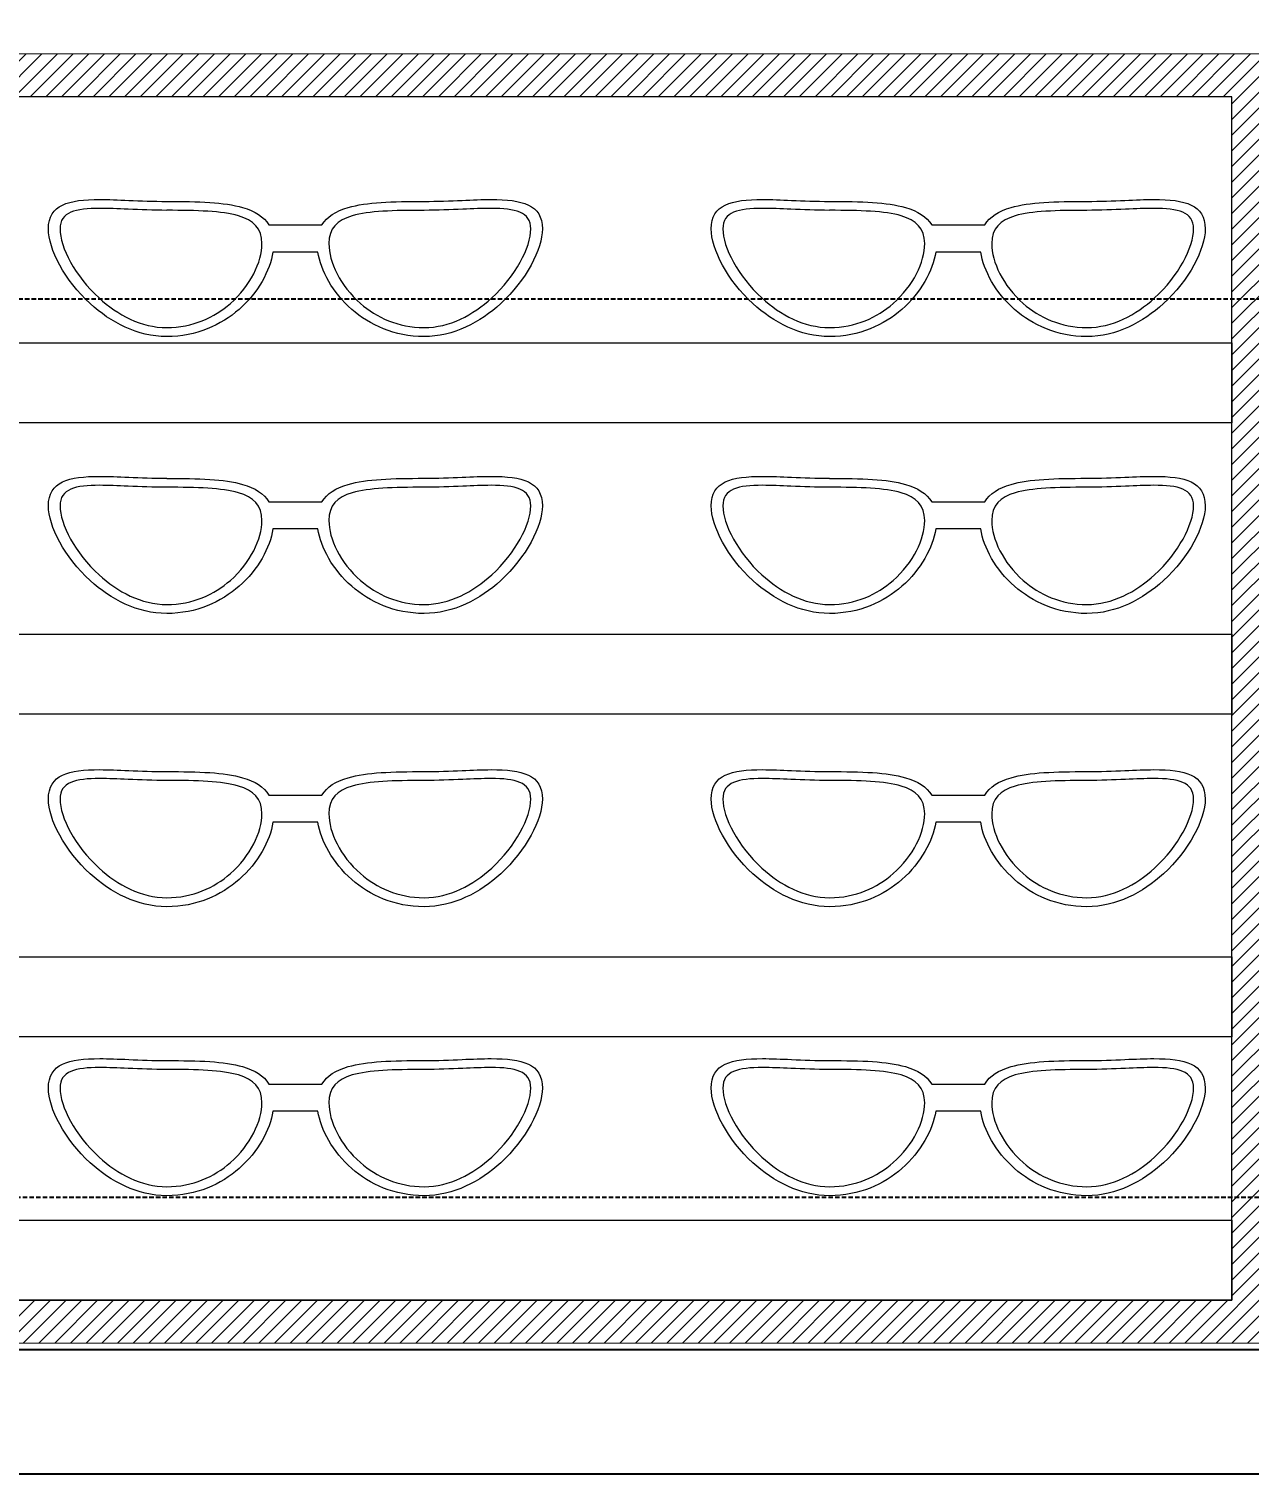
# Model space of a CAD drawing. Header units: millimetres. Extents: x 707 to 3286, y 624 to 1363.
# Drawn here: x 1652.9 to 1996.5, y 648.7 to 1055.9 of the extents above; entities that cross this region are included whole.
import ezdxf

# ---------------------------------------------------------------- set-up
doc = ezdxf.new("R2010")
doc.units = ezdxf.units.MM
doc.set_wipeout_variables(frame=1)
doc.linetypes.add('DASHED', pattern=[0.75, 0.5, -0.25])
doc.linetypes.add('HIDDEN', pattern=[0.375, 0.25, -0.125])
doc.layers.add('HATCH', color=252, linetype='Continuous', lineweight=5)
doc.layers.add('Reference lines', color=252, linetype='Continuous', lineweight=0)
for name, color, linetype in [('Layer 1', 7, 'Continuous'), ('Plywood (Common)', 22, 'Continuous'), ('wood', 49, 'Continuous')]:
    doc.layers.add(name, color=color, linetype=linetype)
doc.styles.add('WOT-PLAN', font='segoeuil.ttf', dxfattribs={"height": 100})
doc.dimstyles.new('WOT - 100', dxfattribs={"dimtxt": 100, "dimasz": 50, "dimexe": 25, "dimexo": 25, "dimgap": 10, "dimtad": 0, "dimdec": 0, "dimzin": 0, "dimdsep": 46, "dimtxsty": 'WOT-PLAN', "dimblk": 'OBLIQUE', "dimcen": 0.09, "dimdle": 25, "dimclrd": 151, "dimclre": 151, "dimclrt": 7, "dimadec": 0, "dimazin": 0, "dimtfac": 1, "dimtdec": 0, "dimtofl": 0, "dimtmove": 0, "dimatfit": 3, "dimldrblk": 'OPEN30', "dimfxl": 100, "dimfxlon": 1, "dimtolj": 1, "dimtzin": 0, "dimlwd": -1, "dimlwe": 5, "dimarcsym": 0})

# ---------------------------------------------------------------- blocks, each defined once
blk = doc.blocks.new('A$C61F578BB')
at = {"layer": 'Reference lines', "color": 5, "ltscale": 13}
blk.add_lwpolyline([(716.5, 400), (716.5, 37), (1271.5, 37), (1271.5, 400)], close=True, dxfattribs=at)
at = {"layer": 'wood'}
for points in [[(0, 400), (2223, 400), (2223, 0), (0, 0)], [(19, 365), (2223, 365), (2223, 35), (19, 35)]]:
    blk.add_lwpolyline(points, close=True, dxfattribs=at)
at = {"color": 5, "ltscale": 13}
blk.add_wipeout([(716.5, 400), (716.5, 37), (1271.5, 37), (1271.5, 400)], dxfattribs=at).dxf.layer = 'HATCH'
at = {"layer": 'HATCH', "ltscale": 13}
h = blk.add_hatch(dxfattribs=at)
h.set_pattern_fill('ANSI31', color=256, scale=25)
h.set_pattern_definition([(45, (71541.3073, 41447.2295), (-2.20970869, 2.20970869), [])])
h.paths.add_polyline_path([(728.5, 388), (728.5, 49), (1259.5, 49), (1259.5, 388)], flags=16)
h.paths.add_polyline_path([(716.5, 400), (716.5, 37), (1271.5, 37), (1271.5, 400)])
at = {"layer": 'Layer 1', "color": 252, "lineweight": 5}
for points, knots in [([(1003.26, 351.93), (1003.26, 351.93), (988.33, 351.93), (988.33, 351.93), (988.33, 351.93), (986.91, 354.28), (984.39, 355.82), (980.91, 356.83), (980.91, 356.83), (975.77, 358.33), (968.49, 358.55), (959.57, 358.55), (959.57, 358.55), (959.57, 358.55), (959.57, 358.55), (959.57, 358.55), (959.57, 358.55), (955.79, 358.55), (952.18, 358.71), (948.85, 358.85), (948.85, 358.85), (945.9, 358.98), (943.13, 359.09), (940.68, 359.09), (940.68, 359.09), (931.93, 359.09), (926.24, 357.7), (926.24, 350.81), (926.24, 350.81), (926.24, 350.81), (926.24, 350.81), (926.24, 350.81), (926.24, 350.81), (926.24, 345.08), (930.81, 336.32), (937.99, 329.75), (937.99, 329.75), (943.77, 324.44), (951.29, 320.48), (959.57, 320.48), (959.57, 320.48), (967.91, 320.48), (974.84, 323.69), (979.93, 328.14), (979.93, 328.14), (985.3, 332.85), (988.64, 339.02), (989.44, 344.28), (989.44, 344.28), (989.44, 344.28), (1002.14, 344.28), (1002.14, 344.28), (1002.14, 344.28), (1002.94, 339.02), (1006.27, 332.85), (1011.64, 328.14), (1011.64, 328.14), (1016.73, 323.69), (1023.66, 320.48), (1032, 320.48), (1032, 320.48), (1040.27, 320.48), (1047.8, 324.44), (1053.58, 329.75), (1053.58, 329.75), (1060.75, 336.32), (1065.33, 345.08), (1065.33, 350.81), (1065.33, 350.81), (1065.33, 350.81), (1065.33, 350.81), (1065.33, 350.81), (1065.33, 350.81), (1065.33, 357.7), (1059.64, 359.09), (1050.89, 359.09), (1050.89, 359.09), (1048.43, 359.09), (1045.66, 358.98), (1042.72, 358.85), (1042.72, 358.85), (1039.39, 358.71), (1035.78, 358.55), (1032, 358.55), (1032, 358.55), (1023.09, 358.55), (1015.81, 358.34), (1010.65, 356.83), (1010.65, 356.83), (1007.17, 355.82), (1004.67, 354.28), (1003.26, 351.93)], [0, 0, 0, 0, 0.043478, 0.043478, 0.043478, 0.043478, 0.086957, 0.086957, 0.086957, 0.086957, 0.130435, 0.130435, 0.130435, 0.130435, 0.173913, 0.173913, 0.173913, 0.173913, 0.217391, 0.217391, 0.217391, 0.217391, 0.26087, 0.26087, 0.26087, 0.26087, 0.304348, 0.304348, 0.304348, 0.304348, 0.347826, 0.347826, 0.347826, 0.347826, 0.391304, 0.391304, 0.391304, 0.391304, 0.434783, 0.434783, 0.434783, 0.434783, 0.478261, 0.478261, 0.478261, 0.478261, 0.521739, 0.521739, 0.521739, 0.521739, 0.565217, 0.565217, 0.565217, 0.565217, 0.608696, 0.608696, 0.608696, 0.608696, 0.652174, 0.652174, 0.652174, 0.652174, 0.695652, 0.695652, 0.695652, 0.695652, 0.73913, 0.73913, 0.73913, 0.73913, 0.782609, 0.782609, 0.782609, 0.782609, 0.826087, 0.826087, 0.826087, 0.826087, 0.869565, 0.869565, 0.869565, 0.869565, 0.913043, 0.913043, 0.913043, 0.913043, 0.956522, 0.956522, 0.956522, 0.956522, 1, 1, 1, 1]), ([(1189.89, 351.93), (1189.89, 351.93), (1174.96, 351.93), (1174.96, 351.93), (1174.96, 351.93), (1173.54, 354.28), (1171.02, 355.82), (1167.54, 356.83), (1167.54, 356.83), (1162.39, 358.33), (1155.12, 358.55), (1146.2, 358.55), (1146.2, 358.55), (1146.2, 358.55), (1146.2, 358.55), (1146.2, 358.55), (1146.2, 358.55), (1142.42, 358.55), (1138.81, 358.71), (1135.48, 358.85), (1135.48, 358.85), (1132.53, 358.98), (1129.76, 359.09), (1127.31, 359.09), (1127.31, 359.09), (1118.55, 359.09), (1112.87, 357.7), (1112.87, 350.81), (1112.87, 350.81), (1112.87, 350.81), (1112.87, 350.81), (1112.87, 350.81), (1112.87, 350.81), (1112.87, 345.08), (1117.44, 336.32), (1124.61, 329.75), (1124.61, 329.75), (1130.4, 324.44), (1137.92, 320.48), (1146.2, 320.48), (1146.2, 320.48), (1154.53, 320.48), (1161.47, 323.69), (1166.56, 328.14), (1166.56, 328.14), (1171.93, 332.85), (1175.27, 339.02), (1176.07, 344.28), (1176.07, 344.28), (1176.07, 344.28), (1188.77, 344.28), (1188.77, 344.28), (1188.77, 344.28), (1189.57, 339.02), (1192.9, 332.85), (1198.27, 328.14), (1198.27, 328.14), (1203.36, 323.69), (1210.29, 320.48), (1218.63, 320.48), (1218.63, 320.48), (1226.9, 320.48), (1234.43, 324.44), (1240.21, 329.75), (1240.21, 329.75), (1247.38, 336.32), (1251.96, 345.08), (1251.96, 350.81), (1251.96, 350.81), (1251.96, 350.81), (1251.96, 350.81), (1251.96, 350.81), (1251.96, 350.81), (1251.96, 357.7), (1246.27, 359.09), (1237.52, 359.09), (1237.52, 359.09), (1235.06, 359.09), (1232.29, 358.98), (1229.35, 358.85), (1229.35, 358.85), (1226.02, 358.71), (1222.41, 358.55), (1218.63, 358.55), (1218.63, 358.55), (1209.71, 358.55), (1202.44, 358.34), (1197.28, 356.83), (1197.28, 356.83), (1193.8, 355.82), (1191.3, 354.28), (1189.89, 351.93)], [0, 0, 0, 0, 0.043478, 0.043478, 0.043478, 0.043478, 0.086957, 0.086957, 0.086957, 0.086957, 0.130435, 0.130435, 0.130435, 0.130435, 0.173913, 0.173913, 0.173913, 0.173913, 0.217391, 0.217391, 0.217391, 0.217391, 0.26087, 0.26087, 0.26087, 0.26087, 0.304348, 0.304348, 0.304348, 0.304348, 0.347826, 0.347826, 0.347826, 0.347826, 0.391304, 0.391304, 0.391304, 0.391304, 0.434783, 0.434783, 0.434783, 0.434783, 0.478261, 0.478261, 0.478261, 0.478261, 0.521739, 0.521739, 0.521739, 0.521739, 0.565217, 0.565217, 0.565217, 0.565217, 0.608696, 0.608696, 0.608696, 0.608696, 0.652174, 0.652174, 0.652174, 0.652174, 0.695652, 0.695652, 0.695652, 0.695652, 0.73913, 0.73913, 0.73913, 0.73913, 0.782609, 0.782609, 0.782609, 0.782609, 0.826087, 0.826087, 0.826087, 0.826087, 0.869565, 0.869565, 0.869565, 0.869565, 0.913043, 0.913043, 0.913043, 0.913043, 0.956522, 0.956522, 0.956522, 0.956522, 1, 1, 1, 1]), ([(959.57, 356.04), (968.14, 356.04), (975.09, 355.84), (979.76, 354.48), (979.76, 354.48), (984, 353.25), (986.36, 350.94), (986.36, 346.66), (986.36, 346.66), (986.36, 341.5), (983.16, 334.78), (977.47, 329.8), (977.47, 329.8), (972.96, 325.84), (966.86, 323), (959.57, 323), (959.57, 323), (952.38, 323), (945.71, 326.57), (940.49, 331.36), (940.49, 331.36), (933.78, 337.52), (929.51, 345.59), (929.51, 350.81), (929.51, 350.81), (929.51, 350.81), (929.51, 350.81), (929.51, 350.81), (929.51, 350.81), (929.51, 355.61), (933.91, 356.58), (940.68, 356.58), (940.68, 356.58), (943.11, 356.58), (945.8, 356.46), (948.67, 356.34), (948.67, 356.34), (952.08, 356.2), (955.76, 356.03), (959.57, 356.03), (959.57, 356.03), (959.57, 356.03), (959.57, 356.04), (959.57, 356.04)], [0, 0, 0, 0, 0.090909, 0.090909, 0.090909, 0.090909, 0.181818, 0.181818, 0.181818, 0.181818, 0.272727, 0.272727, 0.272727, 0.272727, 0.363636, 0.363636, 0.363636, 0.363636, 0.454545, 0.454545, 0.454545, 0.454545, 0.545455, 0.545455, 0.545455, 0.545455, 0.636364, 0.636364, 0.636364, 0.636364, 0.727273, 0.727273, 0.727273, 0.727273, 0.818182, 0.818182, 0.818182, 0.818182, 0.909091, 0.909091, 0.909091, 0.909091, 1, 1, 1, 1]), ([(1011.8, 354.48), (1016.47, 355.84), (1023.42, 356.03), (1032, 356.03), (1032, 356.03), (1035.81, 356.03), (1039.49, 356.2), (1042.9, 356.34), (1042.9, 356.34), (1045.76, 356.46), (1048.45, 356.58), (1050.89, 356.58), (1050.89, 356.58), (1057.66, 356.58), (1062.06, 355.61), (1062.06, 350.81), (1062.06, 350.81), (1062.06, 350.81), (1062.06, 350.81), (1062.06, 350.81), (1062.06, 350.81), (1062.06, 345.59), (1057.78, 337.52), (1051.07, 331.36), (1051.07, 331.36), (1045.86, 326.57), (1039.18, 323), (1032, 323), (1032, 323), (1024.71, 323), (1018.61, 325.84), (1014.09, 329.8), (1014.09, 329.8), (1008.41, 334.78), (1005.21, 341.5), (1005.21, 346.66), (1005.21, 346.66), (1005.21, 350.94), (1007.57, 353.25), (1011.8, 354.48)], [0, 0, 0, 0, 0.1, 0.1, 0.1, 0.1, 0.2, 0.2, 0.2, 0.2, 0.3, 0.3, 0.3, 0.3, 0.4, 0.4, 0.4, 0.4, 0.5, 0.5, 0.5, 0.5, 0.6, 0.6, 0.6, 0.6, 0.7, 0.7, 0.7, 0.7, 0.8, 0.8, 0.8, 0.8, 0.9, 0.9, 0.9, 0.9, 1, 1, 1, 1]), ([(1146.2, 356.04), (1154.77, 356.04), (1161.72, 355.84), (1166.39, 354.48), (1166.39, 354.48), (1170.63, 353.25), (1172.98, 350.94), (1172.98, 346.66), (1172.98, 346.66), (1172.98, 341.5), (1169.79, 334.78), (1164.1, 329.8), (1164.1, 329.8), (1159.59, 325.84), (1153.49, 323), (1146.2, 323), (1146.2, 323), (1139.01, 323), (1132.34, 326.57), (1127.12, 331.36), (1127.12, 331.36), (1120.41, 337.52), (1116.14, 345.59), (1116.14, 350.81), (1116.14, 350.81), (1116.14, 350.81), (1116.14, 350.81), (1116.14, 350.81), (1116.14, 350.81), (1116.14, 355.61), (1120.54, 356.58), (1127.31, 356.58), (1127.31, 356.58), (1129.74, 356.58), (1132.43, 356.46), (1135.3, 356.34), (1135.3, 356.34), (1138.7, 356.2), (1142.39, 356.03), (1146.2, 356.03), (1146.2, 356.03), (1146.2, 356.03), (1146.2, 356.04), (1146.2, 356.04)], [0, 0, 0, 0, 0.090909, 0.090909, 0.090909, 0.090909, 0.181818, 0.181818, 0.181818, 0.181818, 0.272727, 0.272727, 0.272727, 0.272727, 0.363636, 0.363636, 0.363636, 0.363636, 0.454545, 0.454545, 0.454545, 0.454545, 0.545455, 0.545455, 0.545455, 0.545455, 0.636364, 0.636364, 0.636364, 0.636364, 0.727273, 0.727273, 0.727273, 0.727273, 0.818182, 0.818182, 0.818182, 0.818182, 0.909091, 0.909091, 0.909091, 0.909091, 1, 1, 1, 1]), ([(1198.43, 354.48), (1203.1, 355.84), (1210.05, 356.03), (1218.63, 356.03), (1218.63, 356.03), (1222.44, 356.03), (1226.12, 356.2), (1229.53, 356.34), (1229.53, 356.34), (1232.39, 356.46), (1235.08, 356.58), (1237.52, 356.58), (1237.52, 356.58), (1244.29, 356.58), (1248.69, 355.61), (1248.69, 350.81), (1248.69, 350.81), (1248.69, 350.81), (1248.69, 350.81), (1248.69, 350.81), (1248.69, 350.81), (1248.69, 345.59), (1244.41, 337.52), (1237.7, 331.36), (1237.7, 331.36), (1232.48, 326.57), (1225.81, 323), (1218.63, 323), (1218.63, 323), (1211.34, 323), (1205.24, 325.84), (1200.72, 329.8), (1200.72, 329.8), (1195.04, 334.78), (1191.84, 341.5), (1191.84, 346.66), (1191.84, 346.66), (1191.84, 350.94), (1194.2, 353.25), (1198.43, 354.48)], [0, 0, 0, 0, 0.1, 0.1, 0.1, 0.1, 0.2, 0.2, 0.2, 0.2, 0.3, 0.3, 0.3, 0.3, 0.4, 0.4, 0.4, 0.4, 0.5, 0.5, 0.5, 0.5, 0.6, 0.6, 0.6, 0.6, 0.7, 0.7, 0.7, 0.7, 0.8, 0.8, 0.8, 0.8, 0.9, 0.9, 0.9, 0.9, 1, 1, 1, 1]), ([(1003.26, 273.91), (1003.26, 273.91), (988.33, 273.91), (988.33, 273.91), (988.33, 273.91), (986.91, 276.27), (984.39, 277.8), (980.91, 278.82), (980.91, 278.82), (975.77, 280.31), (968.49, 280.53), (959.57, 280.53), (959.57, 280.53), (959.57, 280.53), (959.57, 280.54), (959.57, 280.54), (959.57, 280.54), (955.79, 280.54), (952.18, 280.69), (948.85, 280.84), (948.85, 280.84), (945.9, 280.96), (943.13, 281.08), (940.68, 281.08), (940.68, 281.08), (931.93, 281.08), (926.24, 279.68), (926.24, 272.79), (926.24, 272.79), (926.24, 272.79), (926.24, 272.79), (926.24, 272.79), (926.24, 272.79), (926.24, 267.06), (930.81, 258.31), (937.99, 251.73), (937.99, 251.73), (943.77, 246.43), (951.29, 242.46), (959.57, 242.46), (959.57, 242.46), (967.91, 242.46), (974.84, 245.67), (979.93, 250.13), (979.93, 250.13), (985.3, 254.84), (988.64, 261), (989.44, 266.27), (989.44, 266.27), (989.44, 266.27), (1002.14, 266.27), (1002.14, 266.27), (1002.14, 266.27), (1002.94, 261), (1006.27, 254.84), (1011.64, 250.13), (1011.64, 250.13), (1016.73, 245.67), (1023.66, 242.46), (1032, 242.46), (1032, 242.46), (1040.27, 242.46), (1047.8, 246.43), (1053.58, 251.73), (1053.58, 251.73), (1060.75, 258.31), (1065.33, 267.06), (1065.33, 272.79), (1065.33, 272.79), (1065.33, 272.79), (1065.33, 272.79), (1065.33, 272.79), (1065.33, 272.79), (1065.33, 279.68), (1059.64, 281.08), (1050.89, 281.08), (1050.89, 281.08), (1048.43, 281.08), (1045.66, 280.96), (1042.72, 280.84), (1042.72, 280.84), (1039.39, 280.69), (1035.78, 280.54), (1032, 280.54), (1032, 280.54), (1023.09, 280.54), (1015.81, 280.32), (1010.65, 278.82), (1010.65, 278.82), (1007.17, 277.8), (1004.67, 276.27), (1003.26, 273.91)], [0, 0, 0, 0, 0.043478, 0.043478, 0.043478, 0.043478, 0.086957, 0.086957, 0.086957, 0.086957, 0.130435, 0.130435, 0.130435, 0.130435, 0.173913, 0.173913, 0.173913, 0.173913, 0.217391, 0.217391, 0.217391, 0.217391, 0.26087, 0.26087, 0.26087, 0.26087, 0.304348, 0.304348, 0.304348, 0.304348, 0.347826, 0.347826, 0.347826, 0.347826, 0.391304, 0.391304, 0.391304, 0.391304, 0.434783, 0.434783, 0.434783, 0.434783, 0.478261, 0.478261, 0.478261, 0.478261, 0.521739, 0.521739, 0.521739, 0.521739, 0.565217, 0.565217, 0.565217, 0.565217, 0.608696, 0.608696, 0.608696, 0.608696, 0.652174, 0.652174, 0.652174, 0.652174, 0.695652, 0.695652, 0.695652, 0.695652, 0.73913, 0.73913, 0.73913, 0.73913, 0.782609, 0.782609, 0.782609, 0.782609, 0.826087, 0.826087, 0.826087, 0.826087, 0.869565, 0.869565, 0.869565, 0.869565, 0.913043, 0.913043, 0.913043, 0.913043, 0.956522, 0.956522, 0.956522, 0.956522, 1, 1, 1, 1]), ([(1189.89, 273.91), (1189.89, 273.91), (1174.96, 273.91), (1174.96, 273.91), (1174.96, 273.91), (1173.54, 276.27), (1171.02, 277.8), (1167.54, 278.82), (1167.54, 278.82), (1162.39, 280.31), (1155.12, 280.53), (1146.2, 280.53), (1146.2, 280.53), (1146.2, 280.53), (1146.2, 280.54), (1146.2, 280.54), (1146.2, 280.54), (1142.42, 280.54), (1138.81, 280.69), (1135.48, 280.84), (1135.48, 280.84), (1132.53, 280.96), (1129.76, 281.08), (1127.31, 281.08), (1127.31, 281.08), (1118.55, 281.08), (1112.87, 279.68), (1112.87, 272.79), (1112.87, 272.79), (1112.87, 272.79), (1112.87, 272.79), (1112.87, 272.79), (1112.87, 272.79), (1112.87, 267.06), (1117.44, 258.31), (1124.61, 251.73), (1124.61, 251.73), (1130.4, 246.43), (1137.92, 242.46), (1146.2, 242.46), (1146.2, 242.46), (1154.53, 242.46), (1161.47, 245.67), (1166.56, 250.13), (1166.56, 250.13), (1171.93, 254.84), (1175.27, 261), (1176.07, 266.27), (1176.07, 266.27), (1176.07, 266.27), (1188.77, 266.27), (1188.77, 266.27), (1188.77, 266.27), (1189.57, 261), (1192.9, 254.84), (1198.27, 250.13), (1198.27, 250.13), (1203.36, 245.67), (1210.29, 242.46), (1218.63, 242.46), (1218.63, 242.46), (1226.9, 242.46), (1234.43, 246.43), (1240.21, 251.73), (1240.21, 251.73), (1247.38, 258.31), (1251.96, 267.06), (1251.96, 272.79), (1251.96, 272.79), (1251.96, 272.79), (1251.96, 272.79), (1251.96, 272.79), (1251.96, 272.79), (1251.96, 279.68), (1246.27, 281.08), (1237.52, 281.08), (1237.52, 281.08), (1235.06, 281.08), (1232.29, 280.96), (1229.35, 280.84), (1229.35, 280.84), (1226.02, 280.69), (1222.41, 280.54), (1218.63, 280.54), (1218.63, 280.54), (1209.71, 280.54), (1202.44, 280.32), (1197.28, 278.82), (1197.28, 278.82), (1193.8, 277.8), (1191.3, 276.27), (1189.89, 273.91)], [0, 0, 0, 0, 0.043478, 0.043478, 0.043478, 0.043478, 0.086957, 0.086957, 0.086957, 0.086957, 0.130435, 0.130435, 0.130435, 0.130435, 0.173913, 0.173913, 0.173913, 0.173913, 0.217391, 0.217391, 0.217391, 0.217391, 0.26087, 0.26087, 0.26087, 0.26087, 0.304348, 0.304348, 0.304348, 0.304348, 0.347826, 0.347826, 0.347826, 0.347826, 0.391304, 0.391304, 0.391304, 0.391304, 0.434783, 0.434783, 0.434783, 0.434783, 0.478261, 0.478261, 0.478261, 0.478261, 0.521739, 0.521739, 0.521739, 0.521739, 0.565217, 0.565217, 0.565217, 0.565217, 0.608696, 0.608696, 0.608696, 0.608696, 0.652174, 0.652174, 0.652174, 0.652174, 0.695652, 0.695652, 0.695652, 0.695652, 0.73913, 0.73913, 0.73913, 0.73913, 0.782609, 0.782609, 0.782609, 0.782609, 0.826087, 0.826087, 0.826087, 0.826087, 0.869565, 0.869565, 0.869565, 0.869565, 0.913043, 0.913043, 0.913043, 0.913043, 0.956522, 0.956522, 0.956522, 0.956522, 1, 1, 1, 1]), ([(959.57, 278.02), (968.14, 278.02), (975.09, 277.82), (979.76, 276.47), (979.76, 276.47), (984, 275.24), (986.36, 272.93), (986.36, 268.64), (986.36, 268.64), (986.36, 263.48), (983.16, 256.76), (977.47, 251.78), (977.47, 251.78), (972.96, 247.82), (966.86, 244.98), (959.57, 244.98), (959.57, 244.98), (952.38, 244.98), (945.71, 248.56), (940.49, 253.34), (940.49, 253.34), (933.78, 259.5), (929.51, 267.58), (929.51, 272.79), (929.51, 272.79), (929.51, 272.79), (929.51, 272.79), (929.51, 272.79), (929.51, 272.79), (929.51, 277.59), (933.91, 278.56), (940.68, 278.56), (940.68, 278.56), (943.11, 278.56), (945.8, 278.45), (948.67, 278.32), (948.67, 278.32), (952.08, 278.18), (955.76, 278.02), (959.57, 278.02), (959.57, 278.02), (959.57, 278.02), (959.57, 278.02), (959.57, 278.02)], [0, 0, 0, 0, 0.090909, 0.090909, 0.090909, 0.090909, 0.181818, 0.181818, 0.181818, 0.181818, 0.272727, 0.272727, 0.272727, 0.272727, 0.363636, 0.363636, 0.363636, 0.363636, 0.454545, 0.454545, 0.454545, 0.454545, 0.545455, 0.545455, 0.545455, 0.545455, 0.636364, 0.636364, 0.636364, 0.636364, 0.727273, 0.727273, 0.727273, 0.727273, 0.818182, 0.818182, 0.818182, 0.818182, 0.909091, 0.909091, 0.909091, 0.909091, 1, 1, 1, 1]), ([(1011.8, 276.47), (1016.47, 277.82), (1023.42, 278.02), (1032, 278.02), (1032, 278.02), (1035.81, 278.02), (1039.49, 278.18), (1042.9, 278.32), (1042.9, 278.32), (1045.76, 278.45), (1048.45, 278.56), (1050.89, 278.56), (1050.89, 278.56), (1057.66, 278.56), (1062.06, 277.59), (1062.06, 272.79), (1062.06, 272.79), (1062.06, 272.79), (1062.06, 272.79), (1062.06, 272.79), (1062.06, 272.79), (1062.06, 267.58), (1057.78, 259.5), (1051.07, 253.34), (1051.07, 253.34), (1045.86, 248.56), (1039.18, 244.98), (1032, 244.98), (1032, 244.98), (1024.71, 244.98), (1018.61, 247.82), (1014.09, 251.78), (1014.09, 251.78), (1008.41, 256.76), (1005.21, 263.48), (1005.21, 268.64), (1005.21, 268.64), (1005.21, 272.93), (1007.57, 275.24), (1011.8, 276.47)], [0, 0, 0, 0, 0.1, 0.1, 0.1, 0.1, 0.2, 0.2, 0.2, 0.2, 0.3, 0.3, 0.3, 0.3, 0.4, 0.4, 0.4, 0.4, 0.5, 0.5, 0.5, 0.5, 0.6, 0.6, 0.6, 0.6, 0.7, 0.7, 0.7, 0.7, 0.8, 0.8, 0.8, 0.8, 0.9, 0.9, 0.9, 0.9, 1, 1, 1, 1]), ([(1146.2, 278.02), (1154.77, 278.02), (1161.72, 277.82), (1166.39, 276.47), (1166.39, 276.47), (1170.63, 275.24), (1172.98, 272.93), (1172.98, 268.64), (1172.98, 268.64), (1172.98, 263.48), (1169.79, 256.76), (1164.1, 251.78), (1164.1, 251.78), (1159.59, 247.82), (1153.49, 244.98), (1146.2, 244.98), (1146.2, 244.98), (1139.01, 244.98), (1132.34, 248.56), (1127.12, 253.34), (1127.12, 253.34), (1120.41, 259.5), (1116.14, 267.58), (1116.14, 272.79), (1116.14, 272.79), (1116.14, 272.79), (1116.14, 272.79), (1116.14, 272.79), (1116.14, 272.79), (1116.14, 277.59), (1120.54, 278.56), (1127.31, 278.56), (1127.31, 278.56), (1129.74, 278.56), (1132.43, 278.45), (1135.3, 278.32), (1135.3, 278.32), (1138.7, 278.18), (1142.39, 278.02), (1146.2, 278.02), (1146.2, 278.02), (1146.2, 278.02), (1146.2, 278.02), (1146.2, 278.02)], [0, 0, 0, 0, 0.090909, 0.090909, 0.090909, 0.090909, 0.181818, 0.181818, 0.181818, 0.181818, 0.272727, 0.272727, 0.272727, 0.272727, 0.363636, 0.363636, 0.363636, 0.363636, 0.454545, 0.454545, 0.454545, 0.454545, 0.545455, 0.545455, 0.545455, 0.545455, 0.636364, 0.636364, 0.636364, 0.636364, 0.727273, 0.727273, 0.727273, 0.727273, 0.818182, 0.818182, 0.818182, 0.818182, 0.909091, 0.909091, 0.909091, 0.909091, 1, 1, 1, 1]), ([(1198.43, 276.47), (1203.1, 277.82), (1210.05, 278.02), (1218.63, 278.02), (1218.63, 278.02), (1222.44, 278.02), (1226.12, 278.18), (1229.53, 278.32), (1229.53, 278.32), (1232.39, 278.45), (1235.08, 278.56), (1237.52, 278.56), (1237.52, 278.56), (1244.29, 278.56), (1248.69, 277.59), (1248.69, 272.79), (1248.69, 272.79), (1248.69, 272.79), (1248.69, 272.79), (1248.69, 272.79), (1248.69, 272.79), (1248.69, 267.58), (1244.41, 259.5), (1237.7, 253.34), (1237.7, 253.34), (1232.48, 248.56), (1225.81, 244.98), (1218.63, 244.98), (1218.63, 244.98), (1211.34, 244.98), (1205.24, 247.82), (1200.72, 251.78), (1200.72, 251.78), (1195.04, 256.76), (1191.84, 263.48), (1191.84, 268.64), (1191.84, 268.64), (1191.84, 272.93), (1194.2, 275.24), (1198.43, 276.47)], [0, 0, 0, 0, 0.1, 0.1, 0.1, 0.1, 0.2, 0.2, 0.2, 0.2, 0.3, 0.3, 0.3, 0.3, 0.4, 0.4, 0.4, 0.4, 0.5, 0.5, 0.5, 0.5, 0.6, 0.6, 0.6, 0.6, 0.7, 0.7, 0.7, 0.7, 0.8, 0.8, 0.8, 0.8, 0.9, 0.9, 0.9, 0.9, 1, 1, 1, 1]), ([(1003.26, 191.3), (1003.26, 191.3), (988.33, 191.3), (988.33, 191.3), (988.33, 191.3), (986.91, 193.65), (984.39, 195.19), (980.91, 196.2), (980.91, 196.2), (975.77, 197.7), (968.49, 197.92), (959.57, 197.92), (959.57, 197.92), (959.57, 197.92), (959.57, 197.92), (959.57, 197.92), (959.57, 197.92), (955.79, 197.92), (952.18, 198.08), (948.85, 198.22), (948.85, 198.22), (945.9, 198.35), (943.13, 198.46), (940.68, 198.46), (940.68, 198.46), (931.93, 198.46), (926.24, 197.07), (926.24, 190.18), (926.24, 190.18), (926.24, 190.18), (926.24, 190.18), (926.24, 190.18), (926.24, 190.18), (926.24, 184.45), (930.81, 175.69), (937.99, 169.12), (937.99, 169.12), (943.77, 163.81), (951.29, 159.85), (959.57, 159.85), (959.57, 159.85), (967.91, 159.85), (974.84, 163.06), (979.93, 167.51), (979.93, 167.51), (985.3, 172.22), (988.64, 178.39), (989.44, 183.65), (989.44, 183.65), (989.44, 183.65), (1002.14, 183.65), (1002.14, 183.65), (1002.14, 183.65), (1002.94, 178.39), (1006.27, 172.22), (1011.64, 167.51), (1011.64, 167.51), (1016.73, 163.06), (1023.66, 159.85), (1032, 159.85), (1032, 159.85), (1040.27, 159.85), (1047.8, 163.81), (1053.58, 169.12), (1053.58, 169.12), (1060.75, 175.69), (1065.33, 184.45), (1065.33, 190.18), (1065.33, 190.18), (1065.33, 190.18), (1065.33, 190.18), (1065.33, 190.18), (1065.33, 190.18), (1065.33, 197.07), (1059.64, 198.46), (1050.89, 198.46), (1050.89, 198.46), (1048.43, 198.46), (1045.66, 198.35), (1042.72, 198.22), (1042.72, 198.22), (1039.39, 198.08), (1035.78, 197.92), (1032, 197.92), (1032, 197.92), (1023.09, 197.92), (1015.81, 197.7), (1010.65, 196.2), (1010.65, 196.2), (1007.17, 195.19), (1004.67, 193.65), (1003.26, 191.3)], [0, 0, 0, 0, 0.043478, 0.043478, 0.043478, 0.043478, 0.086957, 0.086957, 0.086957, 0.086957, 0.130435, 0.130435, 0.130435, 0.130435, 0.173913, 0.173913, 0.173913, 0.173913, 0.217391, 0.217391, 0.217391, 0.217391, 0.26087, 0.26087, 0.26087, 0.26087, 0.304348, 0.304348, 0.304348, 0.304348, 0.347826, 0.347826, 0.347826, 0.347826, 0.391304, 0.391304, 0.391304, 0.391304, 0.434783, 0.434783, 0.434783, 0.434783, 0.478261, 0.478261, 0.478261, 0.478261, 0.521739, 0.521739, 0.521739, 0.521739, 0.565217, 0.565217, 0.565217, 0.565217, 0.608696, 0.608696, 0.608696, 0.608696, 0.652174, 0.652174, 0.652174, 0.652174, 0.695652, 0.695652, 0.695652, 0.695652, 0.73913, 0.73913, 0.73913, 0.73913, 0.782609, 0.782609, 0.782609, 0.782609, 0.826087, 0.826087, 0.826087, 0.826087, 0.869565, 0.869565, 0.869565, 0.869565, 0.913043, 0.913043, 0.913043, 0.913043, 0.956522, 0.956522, 0.956522, 0.956522, 1, 1, 1, 1]), ([(959.57, 195.41), (968.14, 195.41), (975.09, 195.21), (979.76, 193.85), (979.76, 193.85), (984, 192.62), (986.36, 190.31), (986.36, 186.03), (986.36, 186.03), (986.36, 180.87), (983.16, 174.15), (977.47, 169.17), (977.47, 169.17), (972.96, 165.21), (966.86, 162.37), (959.57, 162.37), (959.57, 162.37), (952.38, 162.37), (945.71, 165.94), (940.49, 170.73), (940.49, 170.73), (933.78, 176.89), (929.51, 184.96), (929.51, 190.18), (929.51, 190.18), (929.51, 190.18), (929.51, 190.18), (929.51, 190.18), (929.51, 190.18), (929.51, 194.98), (933.91, 195.95), (940.68, 195.95), (940.68, 195.95), (943.11, 195.95), (945.8, 195.83), (948.67, 195.71), (948.67, 195.71), (952.08, 195.57), (955.76, 195.4), (959.57, 195.4), (959.57, 195.4), (959.57, 195.4), (959.57, 195.41), (959.57, 195.41)], [0, 0, 0, 0, 0.090909, 0.090909, 0.090909, 0.090909, 0.181818, 0.181818, 0.181818, 0.181818, 0.272727, 0.272727, 0.272727, 0.272727, 0.363636, 0.363636, 0.363636, 0.363636, 0.454545, 0.454545, 0.454545, 0.454545, 0.545455, 0.545455, 0.545455, 0.545455, 0.636364, 0.636364, 0.636364, 0.636364, 0.727273, 0.727273, 0.727273, 0.727273, 0.818182, 0.818182, 0.818182, 0.818182, 0.909091, 0.909091, 0.909091, 0.909091, 1, 1, 1, 1]), ([(1011.8, 193.85), (1016.47, 195.21), (1023.42, 195.4), (1032, 195.4), (1032, 195.4), (1035.81, 195.4), (1039.49, 195.57), (1042.9, 195.71), (1042.9, 195.71), (1045.76, 195.83), (1048.45, 195.95), (1050.89, 195.95), (1050.89, 195.95), (1057.66, 195.95), (1062.06, 194.98), (1062.06, 190.18), (1062.06, 190.18), (1062.06, 190.18), (1062.06, 190.18), (1062.06, 190.18), (1062.06, 190.18), (1062.06, 184.96), (1057.78, 176.89), (1051.07, 170.73), (1051.07, 170.73), (1045.86, 165.94), (1039.18, 162.37), (1032, 162.37), (1032, 162.37), (1024.71, 162.37), (1018.61, 165.21), (1014.09, 169.17), (1014.09, 169.17), (1008.41, 174.15), (1005.21, 180.87), (1005.21, 186.03), (1005.21, 186.03), (1005.21, 190.31), (1007.57, 192.62), (1011.8, 193.85)], [0, 0, 0, 0, 0.1, 0.1, 0.1, 0.1, 0.2, 0.2, 0.2, 0.2, 0.3, 0.3, 0.3, 0.3, 0.4, 0.4, 0.4, 0.4, 0.5, 0.5, 0.5, 0.5, 0.6, 0.6, 0.6, 0.6, 0.7, 0.7, 0.7, 0.7, 0.8, 0.8, 0.8, 0.8, 0.9, 0.9, 0.9, 0.9, 1, 1, 1, 1]), ([(1189.89, 191.3), (1189.89, 191.3), (1174.96, 191.3), (1174.96, 191.3), (1174.96, 191.3), (1173.54, 193.65), (1171.02, 195.19), (1167.54, 196.2), (1167.54, 196.2), (1162.39, 197.7), (1155.12, 197.92), (1146.2, 197.92), (1146.2, 197.92), (1146.2, 197.92), (1146.2, 197.92), (1146.2, 197.92), (1146.2, 197.92), (1142.42, 197.92), (1138.81, 198.08), (1135.48, 198.22), (1135.48, 198.22), (1132.53, 198.35), (1129.76, 198.46), (1127.31, 198.46), (1127.31, 198.46), (1118.55, 198.46), (1112.87, 197.07), (1112.87, 190.18), (1112.87, 190.18), (1112.87, 190.18), (1112.87, 190.18), (1112.87, 190.18), (1112.87, 190.18), (1112.87, 184.45), (1117.44, 175.69), (1124.61, 169.12), (1124.61, 169.12), (1130.4, 163.81), (1137.92, 159.85), (1146.2, 159.85), (1146.2, 159.85), (1154.53, 159.85), (1161.47, 163.06), (1166.56, 167.51), (1166.56, 167.51), (1171.93, 172.22), (1175.27, 178.39), (1176.07, 183.65), (1176.07, 183.65), (1176.07, 183.65), (1188.77, 183.65), (1188.77, 183.65), (1188.77, 183.65), (1189.57, 178.39), (1192.9, 172.22), (1198.27, 167.51), (1198.27, 167.51), (1203.36, 163.06), (1210.29, 159.85), (1218.63, 159.85), (1218.63, 159.85), (1226.9, 159.85), (1234.43, 163.81), (1240.21, 169.12), (1240.21, 169.12), (1247.38, 175.69), (1251.96, 184.45), (1251.96, 190.18), (1251.96, 190.18), (1251.96, 190.18), (1251.96, 190.18), (1251.96, 190.18), (1251.96, 190.18), (1251.96, 197.07), (1246.27, 198.46), (1237.52, 198.46), (1237.52, 198.46), (1235.06, 198.46), (1232.29, 198.35), (1229.35, 198.22), (1229.35, 198.22), (1226.02, 198.08), (1222.41, 197.92), (1218.63, 197.92), (1218.63, 197.92), (1209.71, 197.92), (1202.44, 197.7), (1197.28, 196.2), (1197.28, 196.2), (1193.8, 195.19), (1191.3, 193.65), (1189.89, 191.3)], [0, 0, 0, 0, 0.043478, 0.043478, 0.043478, 0.043478, 0.086957, 0.086957, 0.086957, 0.086957, 0.130435, 0.130435, 0.130435, 0.130435, 0.173913, 0.173913, 0.173913, 0.173913, 0.217391, 0.217391, 0.217391, 0.217391, 0.26087, 0.26087, 0.26087, 0.26087, 0.304348, 0.304348, 0.304348, 0.304348, 0.347826, 0.347826, 0.347826, 0.347826, 0.391304, 0.391304, 0.391304, 0.391304, 0.434783, 0.434783, 0.434783, 0.434783, 0.478261, 0.478261, 0.478261, 0.478261, 0.521739, 0.521739, 0.521739, 0.521739, 0.565217, 0.565217, 0.565217, 0.565217, 0.608696, 0.608696, 0.608696, 0.608696, 0.652174, 0.652174, 0.652174, 0.652174, 0.695652, 0.695652, 0.695652, 0.695652, 0.73913, 0.73913, 0.73913, 0.73913, 0.782609, 0.782609, 0.782609, 0.782609, 0.826087, 0.826087, 0.826087, 0.826087, 0.869565, 0.869565, 0.869565, 0.869565, 0.913043, 0.913043, 0.913043, 0.913043, 0.956522, 0.956522, 0.956522, 0.956522, 1, 1, 1, 1]), ([(1146.2, 195.41), (1154.77, 195.41), (1161.72, 195.21), (1166.39, 193.85), (1166.39, 193.85), (1170.63, 192.62), (1172.98, 190.31), (1172.98, 186.03), (1172.98, 186.03), (1172.98, 180.87), (1169.79, 174.15), (1164.1, 169.17), (1164.1, 169.17), (1159.59, 165.21), (1153.49, 162.37), (1146.2, 162.37), (1146.2, 162.37), (1139.01, 162.37), (1132.34, 165.94), (1127.12, 170.73), (1127.12, 170.73), (1120.41, 176.89), (1116.14, 184.96), (1116.14, 190.18), (1116.14, 190.18), (1116.14, 190.18), (1116.14, 190.18), (1116.14, 190.18), (1116.14, 190.18), (1116.14, 194.98), (1120.54, 195.95), (1127.31, 195.95), (1127.31, 195.95), (1129.74, 195.95), (1132.43, 195.83), (1135.3, 195.71), (1135.3, 195.71), (1138.7, 195.57), (1142.39, 195.4), (1146.2, 195.4), (1146.2, 195.4), (1146.2, 195.4), (1146.2, 195.41), (1146.2, 195.41)], [0, 0, 0, 0, 0.090909, 0.090909, 0.090909, 0.090909, 0.181818, 0.181818, 0.181818, 0.181818, 0.272727, 0.272727, 0.272727, 0.272727, 0.363636, 0.363636, 0.363636, 0.363636, 0.454545, 0.454545, 0.454545, 0.454545, 0.545455, 0.545455, 0.545455, 0.545455, 0.636364, 0.636364, 0.636364, 0.636364, 0.727273, 0.727273, 0.727273, 0.727273, 0.818182, 0.818182, 0.818182, 0.818182, 0.909091, 0.909091, 0.909091, 0.909091, 1, 1, 1, 1]), ([(1198.43, 193.85), (1203.1, 195.21), (1210.05, 195.4), (1218.63, 195.4), (1218.63, 195.4), (1222.44, 195.4), (1226.12, 195.57), (1229.53, 195.71), (1229.53, 195.71), (1232.39, 195.83), (1235.08, 195.95), (1237.52, 195.95), (1237.52, 195.95), (1244.29, 195.95), (1248.69, 194.98), (1248.69, 190.18), (1248.69, 190.18), (1248.69, 190.18), (1248.69, 190.18), (1248.69, 190.18), (1248.69, 190.18), (1248.69, 184.96), (1244.41, 176.89), (1237.7, 170.73), (1237.7, 170.73), (1232.48, 165.94), (1225.81, 162.37), (1218.63, 162.37), (1218.63, 162.37), (1211.34, 162.37), (1205.24, 165.21), (1200.72, 169.17), (1200.72, 169.17), (1195.04, 174.15), (1191.84, 180.87), (1191.84, 186.03), (1191.84, 186.03), (1191.84, 190.31), (1194.2, 192.62), (1198.43, 193.85)], [0, 0, 0, 0, 0.1, 0.1, 0.1, 0.1, 0.2, 0.2, 0.2, 0.2, 0.3, 0.3, 0.3, 0.3, 0.4, 0.4, 0.4, 0.4, 0.5, 0.5, 0.5, 0.5, 0.6, 0.6, 0.6, 0.6, 0.7, 0.7, 0.7, 0.7, 0.8, 0.8, 0.8, 0.8, 0.9, 0.9, 0.9, 0.9, 1, 1, 1, 1]), ([(1003.26, 109.89), (1003.26, 109.89), (988.33, 109.89), (988.33, 109.89), (988.33, 109.89), (986.91, 112.24), (984.39, 113.78), (980.91, 114.79), (980.91, 114.79), (975.77, 116.29), (968.49, 116.5), (959.57, 116.5), (959.57, 116.5), (959.57, 116.5), (959.57, 116.51), (959.57, 116.51), (959.57, 116.51), (955.79, 116.51), (952.18, 116.66), (948.85, 116.81), (948.85, 116.81), (945.9, 116.94), (943.13, 117.05), (940.68, 117.05), (940.68, 117.05), (931.93, 117.05), (926.24, 115.65), (926.24, 108.76), (926.24, 108.76), (926.24, 108.76), (926.24, 108.76), (926.24, 108.76), (926.24, 108.76), (926.24, 103.04), (930.81, 94.28), (937.99, 87.7), (937.99, 87.7), (943.77, 82.4), (951.29, 78.44), (959.57, 78.44), (959.57, 78.44), (967.91, 78.44), (974.84, 81.64), (979.93, 86.1), (979.93, 86.1), (985.3, 90.81), (988.64, 96.98), (989.44, 102.24), (989.44, 102.24), (989.44, 102.24), (1002.14, 102.24), (1002.14, 102.24), (1002.14, 102.24), (1002.94, 96.98), (1006.27, 90.81), (1011.64, 86.1), (1011.64, 86.1), (1016.73, 81.64), (1023.66, 78.44), (1032, 78.44), (1032, 78.44), (1040.27, 78.44), (1047.8, 82.4), (1053.58, 87.7), (1053.58, 87.7), (1060.75, 94.28), (1065.33, 103.04), (1065.33, 108.76), (1065.33, 108.76), (1065.33, 108.76), (1065.33, 108.76), (1065.33, 108.76), (1065.33, 108.76), (1065.33, 115.65), (1059.64, 117.05), (1050.89, 117.05), (1050.89, 117.05), (1048.43, 117.05), (1045.66, 116.94), (1042.72, 116.81), (1042.72, 116.81), (1039.39, 116.66), (1035.78, 116.51), (1032, 116.51), (1032, 116.51), (1023.09, 116.51), (1015.81, 116.29), (1010.65, 114.79), (1010.65, 114.79), (1007.17, 113.78), (1004.67, 112.24), (1003.26, 109.89)], [0, 0, 0, 0, 0.043478, 0.043478, 0.043478, 0.043478, 0.086957, 0.086957, 0.086957, 0.086957, 0.130435, 0.130435, 0.130435, 0.130435, 0.173913, 0.173913, 0.173913, 0.173913, 0.217391, 0.217391, 0.217391, 0.217391, 0.26087, 0.26087, 0.26087, 0.26087, 0.304348, 0.304348, 0.304348, 0.304348, 0.347826, 0.347826, 0.347826, 0.347826, 0.391304, 0.391304, 0.391304, 0.391304, 0.434783, 0.434783, 0.434783, 0.434783, 0.478261, 0.478261, 0.478261, 0.478261, 0.521739, 0.521739, 0.521739, 0.521739, 0.565217, 0.565217, 0.565217, 0.565217, 0.608696, 0.608696, 0.608696, 0.608696, 0.652174, 0.652174, 0.652174, 0.652174, 0.695652, 0.695652, 0.695652, 0.695652, 0.73913, 0.73913, 0.73913, 0.73913, 0.782609, 0.782609, 0.782609, 0.782609, 0.826087, 0.826087, 0.826087, 0.826087, 0.869565, 0.869565, 0.869565, 0.869565, 0.913043, 0.913043, 0.913043, 0.913043, 0.956522, 0.956522, 0.956522, 0.956522, 1, 1, 1, 1]), ([(959.57, 113.99), (968.14, 113.99), (975.09, 113.8), (979.76, 112.44), (979.76, 112.44), (984, 111.21), (986.36, 108.9), (986.36, 104.62), (986.36, 104.62), (986.36, 99.46), (983.16, 92.74), (977.47, 87.75), (977.47, 87.75), (972.96, 83.8), (966.86, 80.96), (959.57, 80.96), (959.57, 80.96), (952.38, 80.96), (945.71, 84.53), (940.49, 89.31), (940.49, 89.31), (933.78, 95.47), (929.51, 103.55), (929.51, 108.76), (929.51, 108.76), (929.51, 108.76), (929.51, 108.76), (929.51, 108.76), (929.51, 108.76), (929.51, 113.57), (933.91, 114.54), (940.68, 114.54), (940.68, 114.54), (943.11, 114.54), (945.8, 114.42), (948.67, 114.3), (948.67, 114.3), (952.08, 114.15), (955.76, 113.99), (959.57, 113.99), (959.57, 113.99), (959.57, 113.99), (959.57, 113.99), (959.57, 113.99)], [0, 0, 0, 0, 0.090909, 0.090909, 0.090909, 0.090909, 0.181818, 0.181818, 0.181818, 0.181818, 0.272727, 0.272727, 0.272727, 0.272727, 0.363636, 0.363636, 0.363636, 0.363636, 0.454545, 0.454545, 0.454545, 0.454545, 0.545455, 0.545455, 0.545455, 0.545455, 0.636364, 0.636364, 0.636364, 0.636364, 0.727273, 0.727273, 0.727273, 0.727273, 0.818182, 0.818182, 0.818182, 0.818182, 0.909091, 0.909091, 0.909091, 0.909091, 1, 1, 1, 1]), ([(1011.8, 112.44), (1016.47, 113.79), (1023.42, 113.99), (1032, 113.99), (1032, 113.99), (1035.81, 113.99), (1039.49, 114.15), (1042.9, 114.3), (1042.9, 114.3), (1045.76, 114.42), (1048.45, 114.54), (1050.89, 114.54), (1050.89, 114.54), (1057.66, 114.54), (1062.06, 113.57), (1062.06, 108.76), (1062.06, 108.76), (1062.06, 108.76), (1062.06, 108.76), (1062.06, 108.76), (1062.06, 108.76), (1062.06, 103.55), (1057.78, 95.47), (1051.07, 89.31), (1051.07, 89.31), (1045.86, 84.53), (1039.18, 80.96), (1032, 80.96), (1032, 80.96), (1024.71, 80.96), (1018.61, 83.8), (1014.09, 87.75), (1014.09, 87.75), (1008.41, 92.74), (1005.21, 99.46), (1005.21, 104.62), (1005.21, 104.62), (1005.21, 108.9), (1007.57, 111.21), (1011.8, 112.44)], [0, 0, 0, 0, 0.1, 0.1, 0.1, 0.1, 0.2, 0.2, 0.2, 0.2, 0.3, 0.3, 0.3, 0.3, 0.4, 0.4, 0.4, 0.4, 0.5, 0.5, 0.5, 0.5, 0.6, 0.6, 0.6, 0.6, 0.7, 0.7, 0.7, 0.7, 0.8, 0.8, 0.8, 0.8, 0.9, 0.9, 0.9, 0.9, 1, 1, 1, 1]), ([(1189.89, 109.89), (1189.89, 109.89), (1174.96, 109.89), (1174.96, 109.89), (1174.96, 109.89), (1173.54, 112.24), (1171.02, 113.78), (1167.54, 114.79), (1167.54, 114.79), (1162.39, 116.29), (1155.12, 116.5), (1146.2, 116.5), (1146.2, 116.5), (1146.2, 116.5), (1146.2, 116.51), (1146.2, 116.51), (1146.2, 116.51), (1142.42, 116.51), (1138.81, 116.66), (1135.48, 116.81), (1135.48, 116.81), (1132.53, 116.94), (1129.76, 117.05), (1127.31, 117.05), (1127.31, 117.05), (1118.55, 117.05), (1112.87, 115.65), (1112.87, 108.76), (1112.87, 108.76), (1112.87, 108.76), (1112.87, 108.76), (1112.87, 108.76), (1112.87, 108.76), (1112.87, 103.04), (1117.44, 94.28), (1124.61, 87.7), (1124.61, 87.7), (1130.4, 82.4), (1137.92, 78.44), (1146.2, 78.44), (1146.2, 78.44), (1154.53, 78.44), (1161.47, 81.64), (1166.56, 86.1), (1166.56, 86.1), (1171.93, 90.81), (1175.27, 96.98), (1176.07, 102.24), (1176.07, 102.24), (1176.07, 102.24), (1188.77, 102.24), (1188.77, 102.24), (1188.77, 102.24), (1189.57, 96.98), (1192.9, 90.81), (1198.27, 86.1), (1198.27, 86.1), (1203.36, 81.64), (1210.29, 78.44), (1218.63, 78.44), (1218.63, 78.44), (1226.9, 78.44), (1234.43, 82.4), (1240.21, 87.7), (1240.21, 87.7), (1247.38, 94.28), (1251.96, 103.04), (1251.96, 108.76), (1251.96, 108.76), (1251.96, 108.76), (1251.96, 108.76), (1251.96, 108.76), (1251.96, 108.76), (1251.96, 115.65), (1246.27, 117.05), (1237.52, 117.05), (1237.52, 117.05), (1235.06, 117.05), (1232.29, 116.94), (1229.35, 116.81), (1229.35, 116.81), (1226.02, 116.66), (1222.41, 116.51), (1218.63, 116.51), (1218.63, 116.51), (1209.71, 116.51), (1202.44, 116.29), (1197.28, 114.79), (1197.28, 114.79), (1193.8, 113.78), (1191.3, 112.24), (1189.89, 109.89)], [0, 0, 0, 0, 0.043478, 0.043478, 0.043478, 0.043478, 0.086957, 0.086957, 0.086957, 0.086957, 0.130435, 0.130435, 0.130435, 0.130435, 0.173913, 0.173913, 0.173913, 0.173913, 0.217391, 0.217391, 0.217391, 0.217391, 0.26087, 0.26087, 0.26087, 0.26087, 0.304348, 0.304348, 0.304348, 0.304348, 0.347826, 0.347826, 0.347826, 0.347826, 0.391304, 0.391304, 0.391304, 0.391304, 0.434783, 0.434783, 0.434783, 0.434783, 0.478261, 0.478261, 0.478261, 0.478261, 0.521739, 0.521739, 0.521739, 0.521739, 0.565217, 0.565217, 0.565217, 0.565217, 0.608696, 0.608696, 0.608696, 0.608696, 0.652174, 0.652174, 0.652174, 0.652174, 0.695652, 0.695652, 0.695652, 0.695652, 0.73913, 0.73913, 0.73913, 0.73913, 0.782609, 0.782609, 0.782609, 0.782609, 0.826087, 0.826087, 0.826087, 0.826087, 0.869565, 0.869565, 0.869565, 0.869565, 0.913043, 0.913043, 0.913043, 0.913043, 0.956522, 0.956522, 0.956522, 0.956522, 1, 1, 1, 1]), ([(1146.2, 113.99), (1154.77, 113.99), (1161.72, 113.8), (1166.39, 112.44), (1166.39, 112.44), (1170.63, 111.21), (1172.98, 108.9), (1172.98, 104.62), (1172.98, 104.62), (1172.98, 99.46), (1169.79, 92.74), (1164.1, 87.75), (1164.1, 87.75), (1159.59, 83.8), (1153.49, 80.96), (1146.2, 80.96), (1146.2, 80.96), (1139.01, 80.96), (1132.34, 84.53), (1127.12, 89.31), (1127.12, 89.31), (1120.41, 95.47), (1116.14, 103.55), (1116.14, 108.76), (1116.14, 108.76), (1116.14, 108.76), (1116.14, 108.76), (1116.14, 108.76), (1116.14, 108.76), (1116.14, 113.57), (1120.54, 114.54), (1127.31, 114.54), (1127.31, 114.54), (1129.74, 114.54), (1132.43, 114.42), (1135.3, 114.3), (1135.3, 114.3), (1138.7, 114.15), (1142.39, 113.99), (1146.2, 113.99), (1146.2, 113.99), (1146.2, 113.99), (1146.2, 113.99), (1146.2, 113.99)], [0, 0, 0, 0, 0.090909, 0.090909, 0.090909, 0.090909, 0.181818, 0.181818, 0.181818, 0.181818, 0.272727, 0.272727, 0.272727, 0.272727, 0.363636, 0.363636, 0.363636, 0.363636, 0.454545, 0.454545, 0.454545, 0.454545, 0.545455, 0.545455, 0.545455, 0.545455, 0.636364, 0.636364, 0.636364, 0.636364, 0.727273, 0.727273, 0.727273, 0.727273, 0.818182, 0.818182, 0.818182, 0.818182, 0.909091, 0.909091, 0.909091, 0.909091, 1, 1, 1, 1]), ([(1198.43, 112.44), (1203.1, 113.79), (1210.05, 113.99), (1218.63, 113.99), (1218.63, 113.99), (1222.44, 113.99), (1226.12, 114.15), (1229.53, 114.3), (1229.53, 114.3), (1232.39, 114.42), (1235.08, 114.54), (1237.52, 114.54), (1237.52, 114.54), (1244.29, 114.54), (1248.69, 113.57), (1248.69, 108.76), (1248.69, 108.76), (1248.69, 108.76), (1248.69, 108.76), (1248.69, 108.76), (1248.69, 108.76), (1248.69, 103.55), (1244.41, 95.47), (1237.7, 89.31), (1237.7, 89.31), (1232.48, 84.53), (1225.81, 80.96), (1218.63, 80.96), (1218.63, 80.96), (1211.34, 80.96), (1205.24, 83.8), (1200.72, 87.75), (1200.72, 87.75), (1195.04, 92.74), (1191.84, 99.46), (1191.84, 104.62), (1191.84, 104.62), (1191.84, 108.9), (1194.2, 111.21), (1198.43, 112.44)], [0, 0, 0, 0, 0.1, 0.1, 0.1, 0.1, 0.2, 0.2, 0.2, 0.2, 0.3, 0.3, 0.3, 0.3, 0.4, 0.4, 0.4, 0.4, 0.5, 0.5, 0.5, 0.5, 0.6, 0.6, 0.6, 0.6, 0.7, 0.7, 0.7, 0.7, 0.8, 0.8, 0.8, 0.8, 0.9, 0.9, 0.9, 0.9, 1, 1, 1, 1])]:
    blk.add_open_spline(points, degree=3, knots=knots, dxfattribs=at)
at = {"layer": 'Plywood (Common)', "linetype": 'HIDDEN', "ltscale": 5}
blk.add_lwpolyline([(716.5, 331), (716.5, 78), (1271.5, 78), (1271.5, 331)], close=True, dxfattribs=at)
at = {"layer": 'Reference lines', "color": 5, "ltscale": 13}
blk.add_lwpolyline([(728.5, 388), (728.5, 49), (1259.5, 49), (1259.5, 388)], close=True, dxfattribs=at)
at = {"layer": 'Reference lines', "color": 251, "ltscale": 13}
for points in [[(1259.5, 318.72), (1259.5, 296.18), (728.5, 296.18), (728.5, 318.72)], [(1259.5, 236.61), (1259.5, 214.07), (728.5, 214.07), (728.5, 236.61)], [(1259.5, 145.74), (1259.5, 123.2), (728.5, 123.2), (728.5, 145.74)], [(1259.5, 71.54), (1259.5, 49), (728.5, 49), (728.5, 71.54)]]:
    blk.add_lwpolyline(points, close=True, dxfattribs=at)
blk = doc.blocks.new('_Oblique')
at = {"color": 0, "linetype": 'ByBlock', "lineweight": -2}
blk.add_line((-0.5, -0.5), (0.5, 0.5), dxfattribs=at)
blk = doc.blocks.new('*D8')
at = {"color": 151, "lineweight": 5, "ltscale": 30, "transparency": 16777216}
for p, q in [((732.18, 1136.05), (732.18, 1261.05)), ((2955.18, 1136.05), (2955.18, 1261.05))]:
    blk.add_line(p, q, dxfattribs=at)
at = {"color": 151, "ltscale": 30, "transparency": 16777216}
for p, q in [((707.18, 1236.05), (1666.81, 1236.05)), ((2980.18, 1236.05), (2020.56, 1236.05))]:
    blk.add_line(p, q, dxfattribs=at)
at = {"layer": 'Defpoints', "color": 0, "linetype": 'DASHED', "ltscale": 30, "transparency": 16777216}
for p in [(2955.18, 1236.05), (732.18, 1003.14), (2955.18, 648.74)]:
    blk.add_point(p, dxfattribs=at)
at = {"color": 151, "linetype": 'DASHED', "ltscale": 30, "transparency": 16777216, "xscale": 50, "yscale": 50, "zscale": 50, "rotation": 180}
blk.add_blockref('_Oblique', (732.18, 1236.05), dxfattribs=at)
at = {"color": 151, "linetype": 'DASHED', "ltscale": 30, "transparency": 16777216, "xscale": 50, "yscale": 50, "zscale": 50}
blk.add_blockref('_Oblique', (2955.18, 1236.05), dxfattribs=at)
at = {"color": 7, "linetype": 'DASHED', "lineweight": -2, "ltscale": 30, "transparency": 16777216, "char_height": 100, "attachment_point": 5, "style": 'WOT-PLAN'}
for s, insert in [('\\A1;2223', (1843.68, 1297.75)), ('\\A1;[7\'-4"]', (1843.68, 1164.68))]:
    blk.add_mtext(s, dxfattribs=dict(at, insert=insert))
blk = doc.blocks.new('_Open30')
at = {"color": 0, "linetype": 'ByBlock', "lineweight": -2}
for p, q in [((-1, 0.2679), (0, 0)), ((0, 0), (-1, -0.2679)), ((0, 0), (-1, 0))]:
    blk.add_line(p, q, dxfattribs=at)

msp = doc.modelspace()

# ---------------------------------------------------------------- block references
at = {"layer": 'Reference lines', "ltscale": 13}
msp.add_blockref('A$C61F578BB', (732.18, 648.74), dxfattribs=at)

# ---------------------------------------------------------------- next in the draw order: dimensions: what is measured, and where the dimension line sits
at = {"linetype": 'DASHED', "lineweight": -2, "ltscale": 30}
dim = msp.add_linear_dim(base=(2955.18, 1236.05), p1=(732.18, 1003.14), p2=(2955.18, 648.74), dimstyle='WOT - 100', override={"dimpost": '\\X', "dimblk1": 'Oblique', "dimblk2": 'Oblique', "dimtmove": 1, "dimatfit": 2}, dxfattribs=at)
dim.commit()
dim.dimension.update_dxf_attribs({"geometry": '*D8', "text_midpoint": (1843.68, 1236.05)})

doc.saveas('drawing.dxf')
